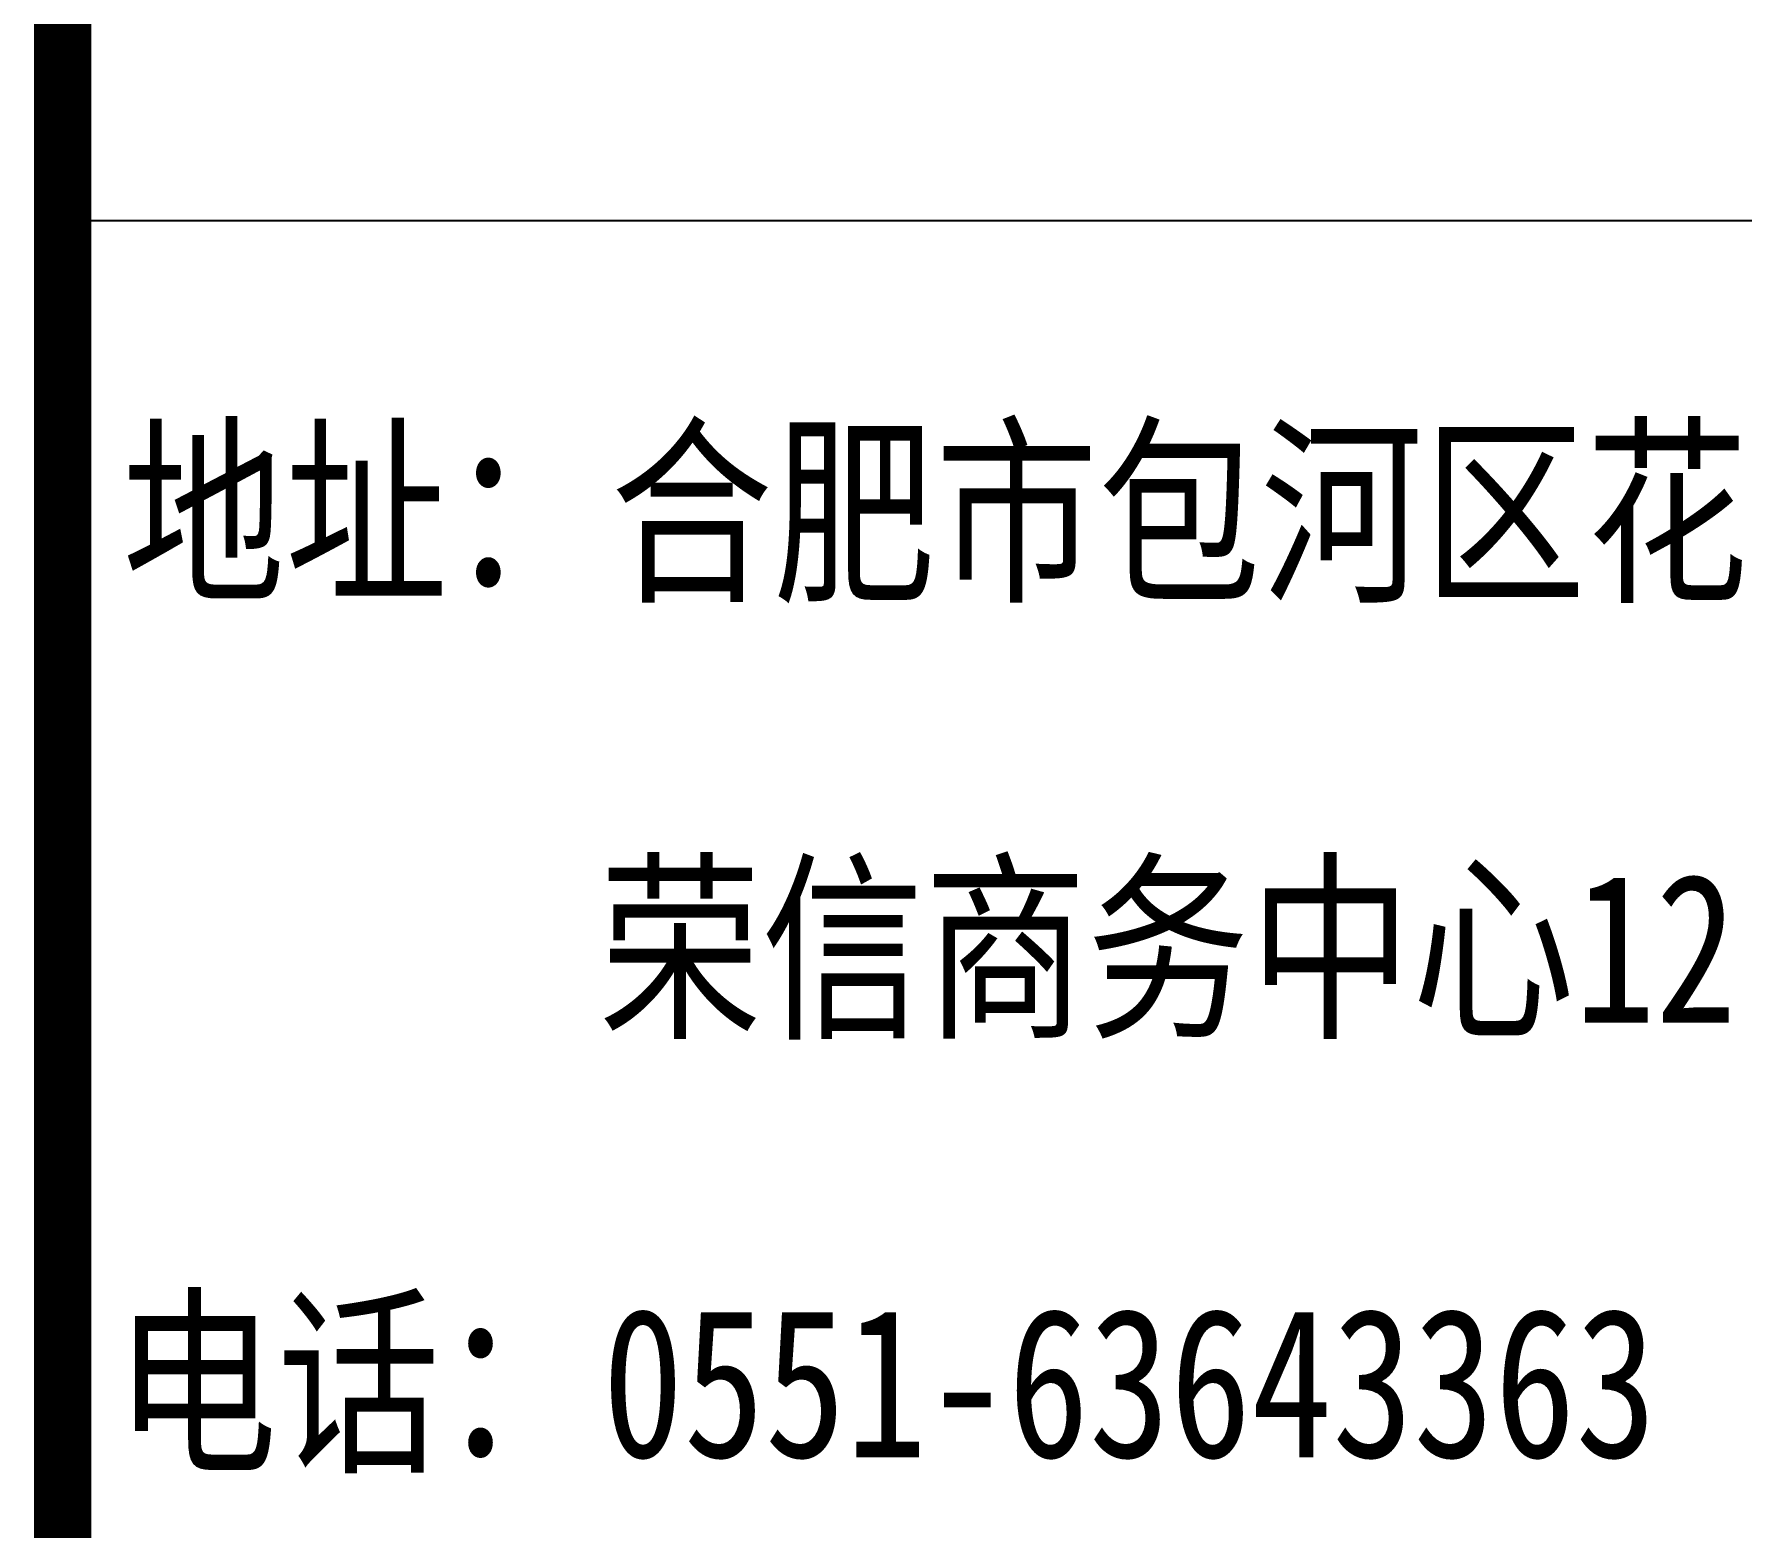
# Model space of a CAD drawing. Extents: x -266287 to 275962, y -324567 to 363765.
# Drawn here: x 249674 to 264000, y 308219 to 320750 of the extents above; entities that cross this region are included whole.
import ezdxf

# ---------------------------------------------------------------- set-up
doc = ezdxf.new("R2010")
doc.units = 0
doc.header["$LTSCALE"] = 1000
doc.layers.get('0').update_dxf_attribs({"linetype": 'CONTINUOUS'})
doc.layers.add('0-TK', color=4, linetype='CONTINUOUS')
doc.styles.add('-黑体', font='simhei.ttf', dxfattribs={"width": 0.8})

msp = doc.modelspace()

# ---------------------------------------------------------------- linework, layer by layer
at = {"layer": '0-TK'}
msp.add_line((249914.28571, 319186.4292), (270961.55994, 319186.4292), dxfattribs=at)
at = {"layer": '0-TK', "const_width": 479.95426}
msp.add_lwpolyline([(249914.28571, 158765.05878), (249914.28571, 358765.05878)], dxfattribs=at)

# ---------------------------------------------------------------- texts
at = {"style": '-黑体', "width": 0.8}
for s, p in [('地址：合肥市包河区花园大道8号', (250415.45749, 316113.13892)), ('荣信商务中心12F东', (254411.90901, 312455.94216)), ('电话：0551-63643363', (250349.79743, 308811.70703))]:
    msp.add_text(s, height=1250, dxfattribs=at).set_placement(p)

doc.saveas('drawing.dxf')
